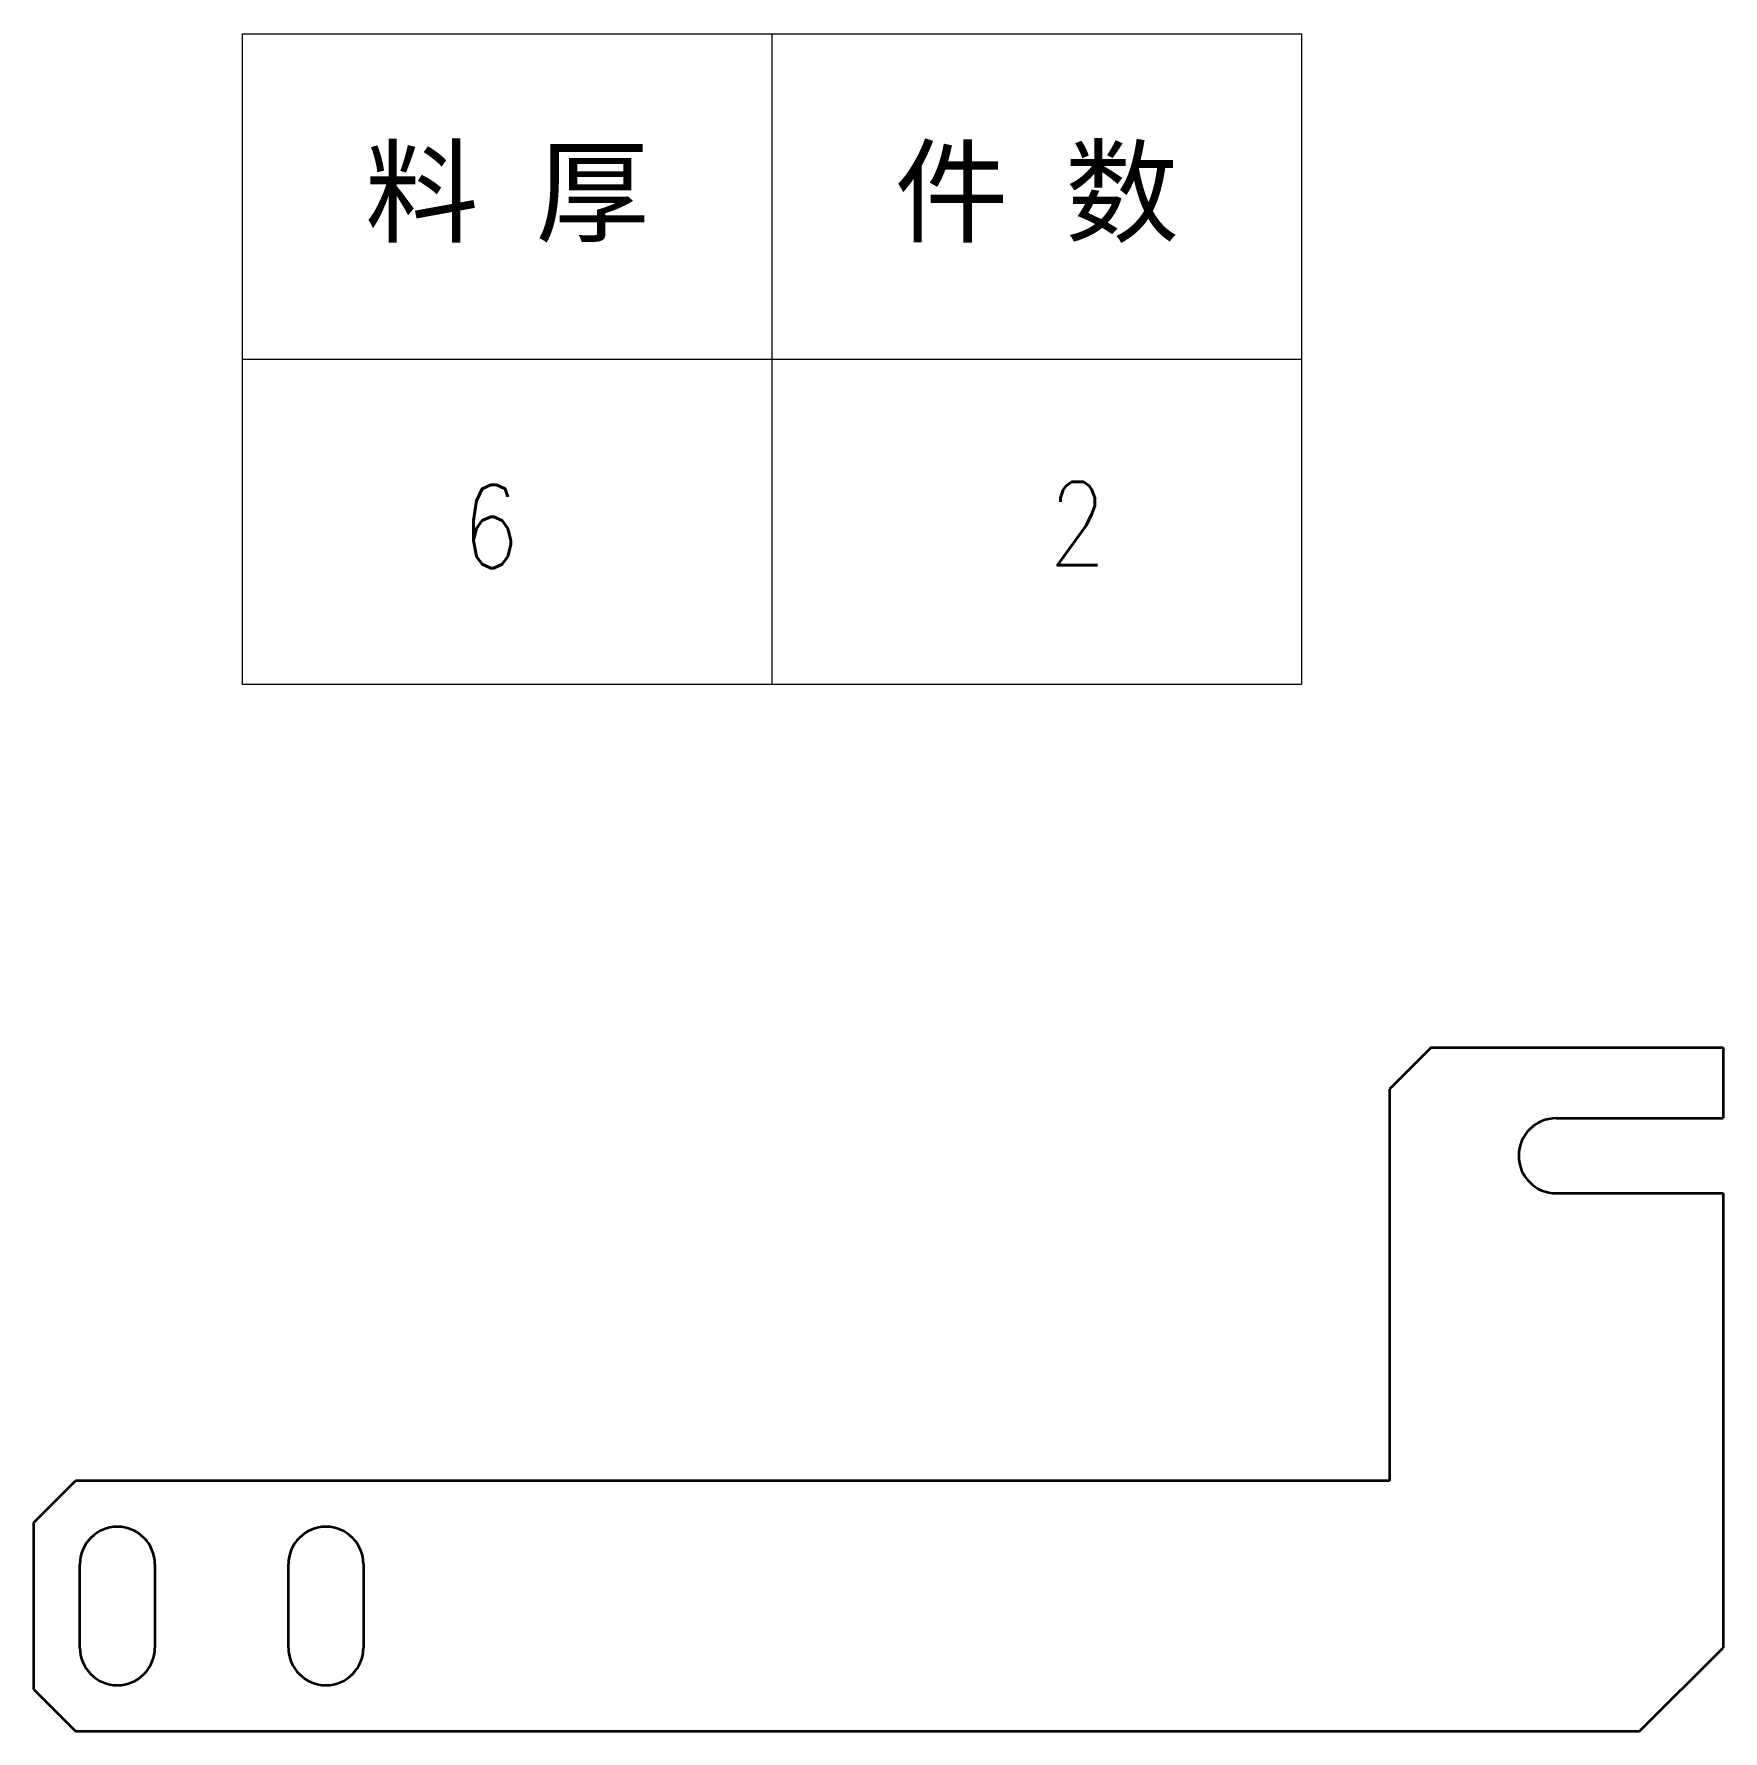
# Model space of a CAD drawing. Header units: millimetres. Extents: x -50043 to 104182, y -50696 to 36662.
# Drawn here: x -48563.8 to -48361.3, y 36127 to 36330.6 of the extents above; entities that cross this region are included whole.
import ezdxf
from ezdxf.enums import TextEntityAlignment as Align

# ---------------------------------------------------------------- set-up
doc = ezdxf.new("R2010")
doc.units = ezdxf.units.MM
doc.header["$LTSCALE"] = 0.5
doc.layers.add('标注线', color=3, linetype='Continuous', lineweight=18)
doc.styles.add('DIM', font='romans.shx', dxfattribs={"width": 0.8, "bigfont": 'bigfont.shx'})
doc.styles.get("Standard").update_dxf_attribs({"font": 'simplex.shx'})

# ---------------------------------------------------------------- blocks, each defined once
blk = doc.blocks.new('*T302')
at = {"color": 0, "linetype": 'ByBlock', "lineweight": -2, "transparency": 16777216}
for p, q in [((0, 0), (127, 0)), ((0, 0), (0, -78)), ((63.5, 0), (63.5, -78)), ((127, 0), (127, -78)), ((0, -39), (127, -39)), ((0, -78), (127, -78))]:
    blk.add_line(p, q, dxfattribs=at)
at = {"color": 0, "transparency": 16777216, "char_height": 10, "width": 60.5, "attachment_point": 5}
for s, insert in [('{\\fSimSun|b0|i0|c134|p2;料 厚}', (31.75, -19.5)), ('{\\fSimSun|b0|i0|c134|p2;件 数}', (95.25, -19.5))]:
    blk.add_mtext(s, dxfattribs=dict(at, insert=insert))
blk = doc.blocks.new('拆图参数')
blk.add_blockref('*T302', (-63.5, 78))
at = {"style": 'DIM', "width": 0.8}
blk.add_attdef('6', text='', height=10, dxfattribs=at).set_placement((-37.13, 18.91), align=Align.MIDDLE_LEFT)
blk.add_attdef('1', text='', height=10, dxfattribs=at).set_placement((36.65, 19.27), align=Align.MIDDLE_CENTER)

msp = doc.modelspace()

# ---------------------------------------------------------------- linework, layer by layer
at = {"color": 7, "lineweight": 35, "ltscale": 0.176777}
for p, q in [((-48396.281, 36209.01), (-48401.281, 36204.01)), ((-48563.781, 36152.01), (-48558.781, 36157.01)), ((-48563.781, 36132.01), (-48558.781, 36127.01))]:
    msp.add_line(p, q, dxfattribs=at)
at = {"color": 7, "lineweight": 35}
for p, q in [((-48396.281, 36209.01), (-48361.281, 36209.01)), ((-48401.281, 36204.01), (-48401.281, 36157.01)), ((-48381.281, 36200.51), (-48361.281, 36200.51)), ((-48381.281, 36191.51), (-48361.281, 36191.51)), ((-48361.281, 36191.51), (-48361.281, 36137.01)), ((-48401.281, 36157.01), (-48558.781, 36157.01)), ((-48563.781, 36132.01), (-48563.781, 36152.01)), ((-48558.781, 36127.01), (-48371.281, 36127.01))]:
    msp.add_line(p, q, dxfattribs=at)
at = {"color": 7, "lineweight": 35, "ltscale": 0.2125}
msp.add_line((-48361.281, 36209.01), (-48361.281, 36200.51), dxfattribs=at)
at = {"color": 7, "lineweight": 35, "ltscale": 0.25}
for p, q in [((-48558.281, 36137.01), (-48558.281, 36147.01)), ((-48549.281, 36147.01), (-48549.281, 36137.01)), ((-48533.281, 36137.01), (-48533.281, 36147.01)), ((-48524.281, 36147.01), (-48524.281, 36137.01))]:
    msp.add_line(p, q, dxfattribs=at)
at = {"color": 7, "lineweight": 35, "ltscale": 0.353553}
msp.add_line((-48371.281, 36127.01), (-48361.281, 36137.01), dxfattribs=at)
at = {"color": 7, "lineweight": 35}
for centre, start, end in [((-48381.281, 36196.01), 90, 270), ((-48553.781, 36147.01), 0, 180), ((-48528.781, 36147.01), 0, 180), ((-48553.781, 36137.01), 180, 0), ((-48528.781, 36137.01), 180, 0)]:
    msp.add_arc(centre, 4.5, start, end, dxfattribs=at)

# ---------------------------------------------------------------- block references
at = {"layer": '标注线'}
msp.add_blockref('拆图参数', (-48475.309, 36252.563), dxfattribs=at).add_auto_attribs({'1': '2', '6': '6'})

doc.saveas('drawing.dxf')
